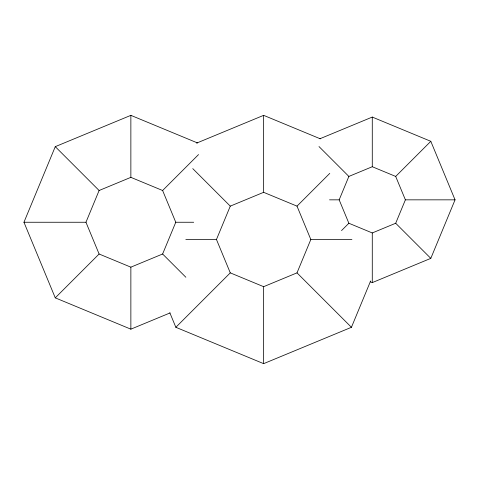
<?xml version="1.0" encoding="UTF-8"?>
<svg xmlns="http://www.w3.org/2000/svg" width="479" height="479" viewBox="0 0 479 479"><rect width="100%" height="100%" fill="white"/><g stroke="black" fill="none" stroke-linecap="round" stroke-linejoin="round"><path stroke-width="0.72" d="M170.039 312.943L130.863 329.169L55.265 297.854L23.95 222.256L55.265 146.658L130.863 115.343L197.528 142.958M85.957 222.256L99.111 190.504L130.863 177.35L162.615 190.504L175.769 222.256L162.615 254.008L130.863 267.162L99.111 254.008L85.957 222.256L23.95 222.256M216.46 239.5L230.279 206.138L263.642 192.319L297.004 206.138L310.823 239.5L297.004 272.862L263.642 286.682L230.279 272.862L216.46 239.5L185.822 239.5M339.168 199.839L348.868 176.428L372.279 166.728L395.69 176.428L405.39 199.839L395.69 223.25L372.279 232.95L348.868 223.25L339.168 199.839L329.534 199.839M169.835 312.775L175.847 327.295L263.642 363.657L351.436 327.295L370.62 280.975M370.213 281.754L372.279 282.61L430.807 258.367L455.05 199.839L430.807 141.311L372.279 117.068L319.948 138.742M55.265 297.854L99.111 254.008M162.615 190.504L198.54 154.579M175.847 327.295L230.279 272.862M297.004 206.138L329.768 173.374M341.527 230.591L348.868 223.25M395.69 176.428L430.807 141.311M196.588 143.119L263.642 115.343L320.325 138.82M405.39 199.839L455.05 199.839M175.769 222.256L193.696 222.256M310.823 239.5L351.927 239.5M318.99 146.55L348.868 176.428M395.69 223.25L430.807 258.367M192.762 168.62L230.279 206.138M297.004 272.862L351.436 327.295M55.265 146.658L99.111 190.504M162.615 254.008L185.858 277.251M372.279 117.068L372.279 166.728M372.279 232.95L372.279 282.61M263.642 115.343L263.642 192.319M263.642 286.682L263.642 363.657M130.863 115.343L130.863 177.35M130.863 267.162L130.863 329.169"/></g></svg>
